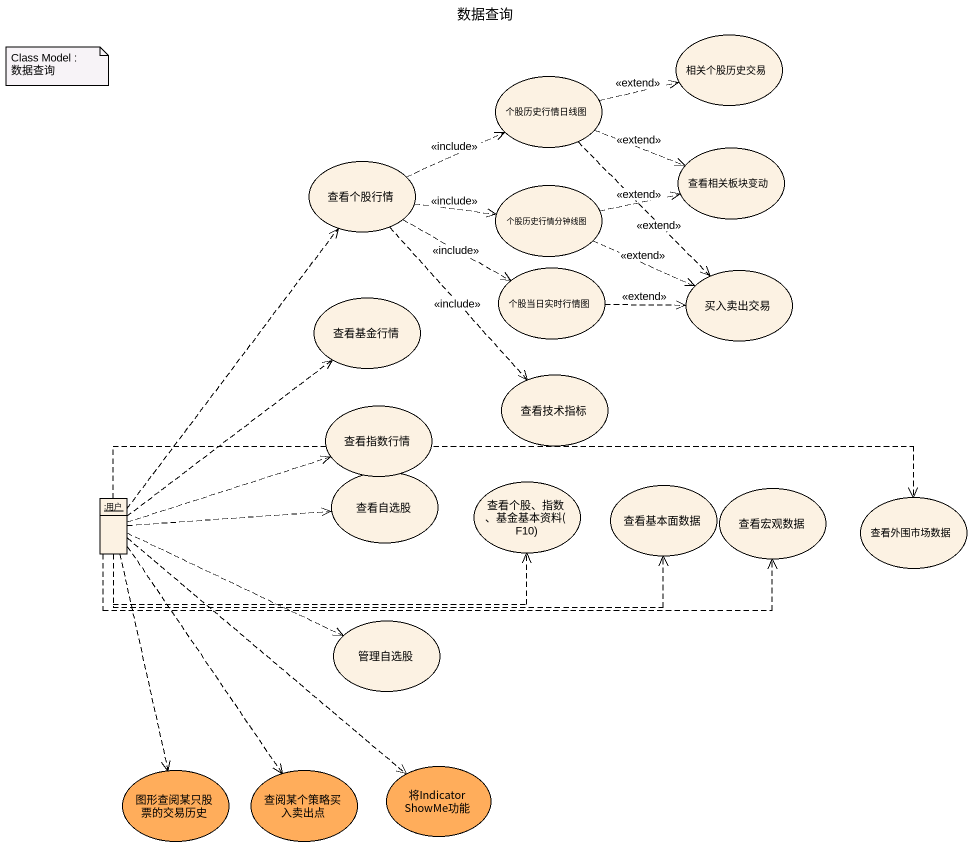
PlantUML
@startuml
title 数据查询
allowmixing
hide circle
hide empty members
usecase 个股历史行情日线图
usecase 相关个股历史交易
usecase 查看个股行情
usecase 查看相关板块变动
usecase 个股历史行情分钟线图
usecase 查看基金行情
usecase 个股当日实时行情图
usecase 买入卖出交易
usecase 查看技术指标
usecase 查看指数行情
usecase 查看自选股
usecase "查看个股、指数、基金基本资料(F10)" as 查看个股_指数_基金基本资料_F10
usecase 查看基本面数据
usecase 查看宏观数据
object ":用户" as 用户
usecase 查看外围市场数据
usecase 管理自选股
usecase "将Indicator ShowMe功能" as 将Indicator_ShowMe功能 #FFAD5B
usecase 图形查阅某只股票的交易历史 #FFAD5B
usecase 查阅某个策略买入卖出点 #FFAD5B
个股历史行情日线图 .right.> 相关个股历史交易 : <<extend>>
个股历史行情日线图 .right.> 查看相关板块变动 : <<extend>>
个股历史行情日线图 ..> 买入卖出交易 : <<extend>>
查看个股行情 .right.> 个股历史行情日线图 : <<include>>
查看个股行情 .right.> 个股历史行情分钟线图 : <<include>>
查看个股行情 .right.> 个股当日实时行情图 : <<include>>
查看个股行情 ..> 查看技术指标 : <<include>>
个股历史行情分钟线图 .right.> 查看相关板块变动 : <<extend>>
个股历史行情分钟线图 .right.> 买入卖出交易 : <<extend>>
个股当日实时行情图 .right.> 买入卖出交易 : <<extend>>
用户 .up.> 查看个股行情
用户 .up.> 查看基金行情
用户 .right.> 查看指数行情
用户 .right.> 查看自选股
用户 .right.> 查看个股_指数_基金基本资料_F10
用户 .right.> 查看基本面数据
用户 .right.> 查看宏观数据
用户 .right.> 查看外围市场数据
用户 .right.> 管理自选股
用户 ..> 将Indicator_ShowMe功能
用户 ..> 图形查阅某只股票的交易历史
用户 ..> 查阅某个策略买入卖出点
note as N1
  Class Model : 数据查询
end note
@enduml
